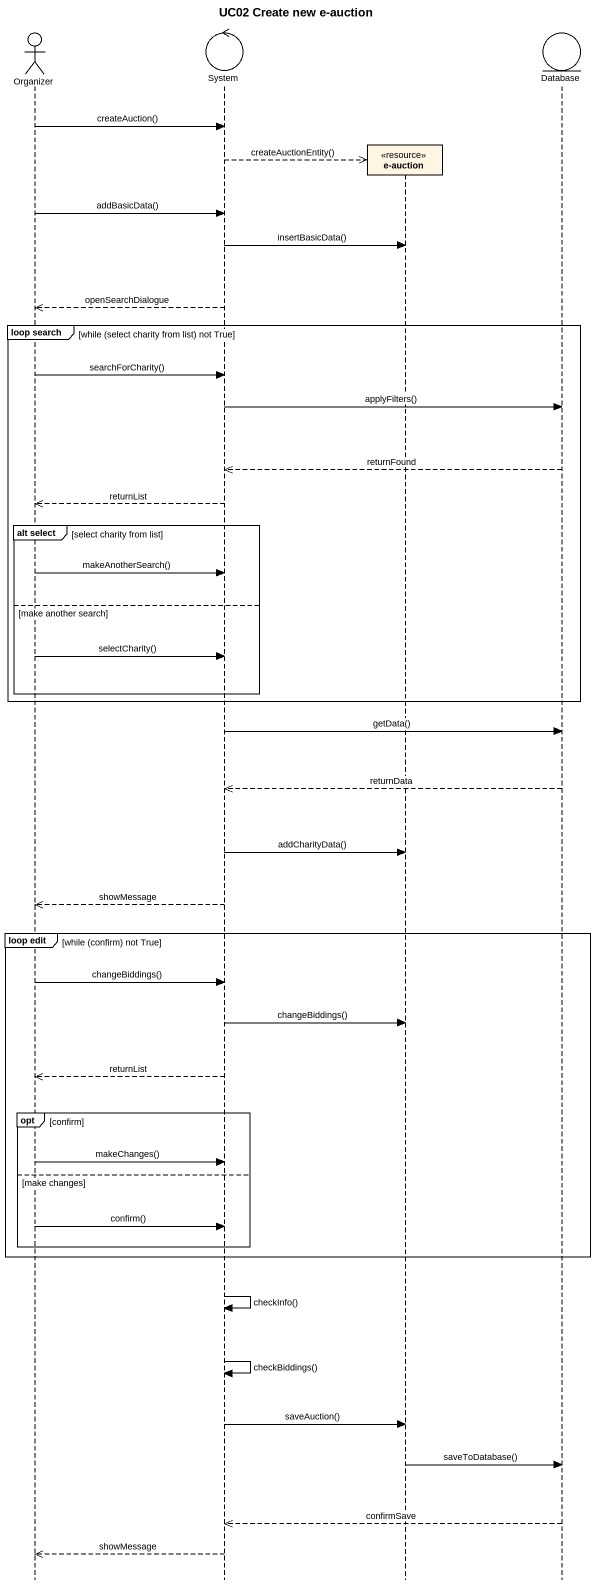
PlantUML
@startuml
title UC02 Create new e-auction
hide footbox
actor Organizer
control System
participant "e-auction" as e_auction <<resource>>
entity "Database" as Database_

Organizer -> System : createAuction()
System -->> e_auction ** : createAuctionEntity()
Organizer -> System : addBasicData()
System -> e_auction : insertBasicData()
System -->> Organizer : openSearchDialogue
group loop search [while (select charity from list) not True]
  Organizer -> System : searchForCharity()
  System -> Database_ : applyFilters()
  Database_ -->> System : returnFound
  System -->> Organizer : returnList
  group alt select [select charity from list]
    Organizer -> System : makeAnotherSearch()
  else make another search
    Organizer -> System : selectCharity()
  end
end
System -> Database_ : getData()
Database_ -->> System : returnData
System -> e_auction : addCharityData()
System -->> Organizer : showMessage
group loop edit [while (confirm) not True]
  Organizer -> System : changeBiddings()
  System -> e_auction : changeBiddings()
  System -->> Organizer : returnList
  opt confirm
    Organizer -> System : makeChanges()
  else make changes
    Organizer -> System : confirm()
  end
end
System -> System : checkInfo()
System -> System : checkBiddings()
System -> e_auction : saveAuction()
e_auction -> Database_ : saveToDatabase()
Database_ -->> System : confirmSave
System -->> Organizer : showMessage
@enduml
